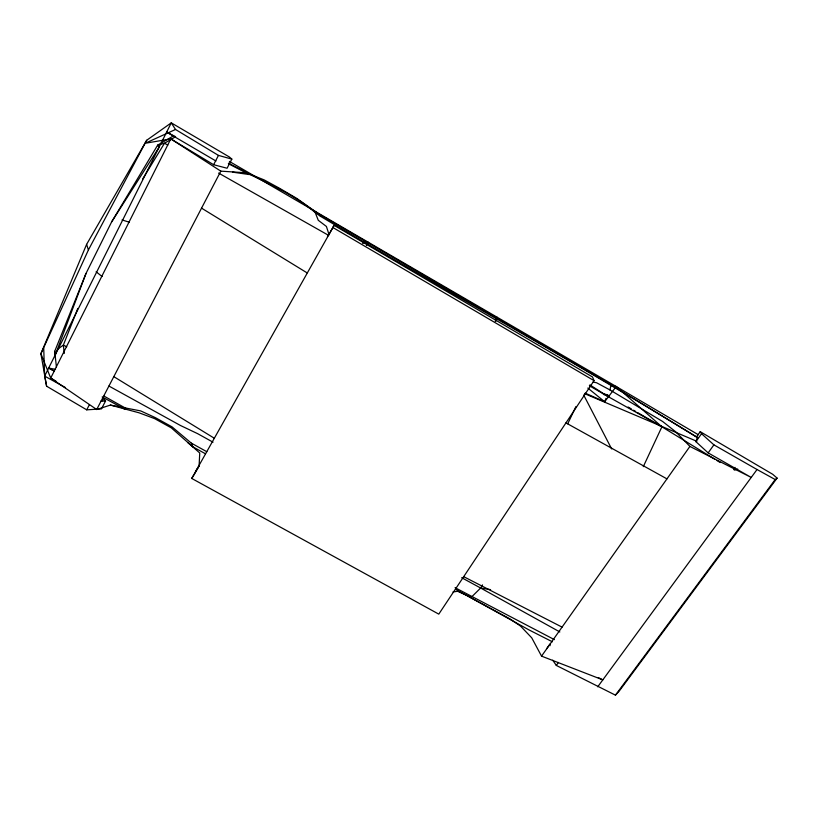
<?xml version="1.0" encoding="UTF-8"?>
<svg xmlns="http://www.w3.org/2000/svg" width="818" height="818" viewBox="0 0 818 818"><rect width="100%" height="100%" fill="white"/><g stroke="black" fill="none" stroke-linecap="round" stroke-linejoin="round"><path stroke-width="1.23" d="M194.664 473.837L199.091 465.943L199.745 452.998L171.31 427.865L154.643 418.632L138.999 412.783L110.399 405.084L96.698 409.521L50.706 378.08L40.9 353.713L88.416 249.95L146.688 140.277L171.269 122.853L229.459 157.036L231.842 159.111L227.077 168.242L213.631 164.715L170.798 138.896L145.185 143.273L175.522 129.489L218.457 155.4L231.842 159.111M552.743 660.187L556.301 665.423L615.433 695.147L618.929 691.486L777.1 478.111L772.713 474.287L700.208 431.669L696.476 436.945L697.12 437.978L695.903 441.659L708.153 452.896L751.231 477.446L689.911 446.423L675.893 431.945L662.6 421.464L609.952 389.941L610.923 385.442L616.21 386.515L698.347 434.747M85.972 273.519L55.419 354.552L54.714 351.331L85.972 273.519L111.616 221.934L157.659 145.154L173.396 135.9M605.126 400.595L606.015 398.305M77.782 308.458L63.354 345.114L64.244 353.458M102.485 400.708L103.661 398.448L105.583 400.963L101.442 408.898L86.718 409.838L46.616 386.219L40.9 353.713L86.606 244.377L146.688 140.277M495.268 321.341L497.129 317.231L496.996 319.235L495.769 321.229M643.296 466.638L661.905 426.812L616.21 386.515L229.398 161.432M567.723 423.796L575.933 406.546M86.718 409.838L89.336 404.787M213.631 164.715L218.457 155.4M96.698 409.521L220.819 171.146L246.341 172.813L264.122 179.888L279.337 188.16L296.873 198.457L318.57 213.846L613.244 386.157L697.723 437.773M191.719 478.438L334.092 225.369L592.488 376.955L594.042 380.646L438.785 614.134L191.719 478.438L194.071 474.757M329.552 233.447L334.092 225.369M366.423 245.512L367.691 243.345M598.326 677.56L602.805 679.881L541.536 656.128L531.741 637.835L520.585 626.128L510.013 618.919L469.123 596.803L471.7 596.864L480.647 588.019L482.518 584.901M733.766 469.43L735.004 467.385M142.751 178.856L164.49 143.242L175.441 136.8M111.616 221.934L158.968 147.444L157.659 145.154L164.49 143.242L167.802 145.062M196.187 470.473L199.091 465.943M585.156 393.121L604.686 401.74L616.21 386.515M546.598 648.797L549.86 644.175L550.095 645.678M541.536 656.128L689.911 446.423M695.903 441.659L701.527 433.714L700.208 431.669M556.301 665.423L558.459 662.416M708.153 452.896L713.899 444.859L701.527 433.714M597.723 686.813L757.039 469.522L775.198 479.542L777.1 478.111M615.433 695.147L775.198 479.542M327.435 236.545L328.989 234.459L326.413 226.463L318.284 220.298L315.227 212.557C289.531 190.737 257.639 179.439 228.375 163.641M57.597 349.255L63.354 345.114L66.739 346.771M362.681 243.467L365.288 241.269L368.325 242.261M734.288 470.115L737.724 469.072M452.998 591.946L457.599 591.291L470.759 597.201M100.686 401.229L105.583 400.963M603.623 394.552L607.345 394.859L609.533 396.137M232.496 172.138L249.337 174.571M461.669 577.702L480.647 588.019L490.606 589.635M48.671 368.049L54.244 371.055L48.671 368.049L55.542 369.358M593.081 382.067L596.516 382.732L609.952 389.941M110.399 405.084L140.696 410.912L155.44 417.691L172.066 426.894L191.33 443.141L206.842 451.72M602.518 393.448L607.345 394.859L608.132 396.618L661.905 426.812L714.799 459.215M122.025 219.93L129.326 222.22M215.942 161.013L166.637 132.117L169.98 133.467M584.839 393.755L696.854 441.301M552.395 641.793L528.827 629.819L456.035 589.563M166.637 132.117L175.614 136.698M463.694 576.67L562.058 627.13M228.529 163.191L249.94 174.244M554.389 639.625L455.074 587.672M108.927 386.045L180.461 425.493L197.608 433.652L213.017 442.19M102.178 396.945L125.082 409.348M218.611 173.079L328.642 235.379M187.833 442.62L192.7 446.73L205.543 453.826M65.501 387.599L44.642 376.096L43.712 348.059M565.954 422.896L666.946 478.878M480.647 588.019L559.839 631.956M103.978 396.086L125.982 408.417M713.899 444.859L757.039 469.522M589.369 385.748L608.132 396.618L589.88 384.879M332.589 227.343L594.042 380.646M628.081 407.006L631.353 408.918M633.531 410.196L635.719 411.474M637.897 412.753L661.905 426.812M315.227 212.557L320.717 216.453C445.687 290.881 573.224 361.045 697.11 437.252M56.135 381.28L50.706 378.08L170.798 138.896L220.819 171.146M716.957 460.544L720.188 462.528M201.555 208.15L307.057 272.854M113.814 376.648L214.285 438.223M96.125 271.791L102.117 276.515M587.815 388.059L604.686 401.74M318.57 213.846L320.717 216.453M175.522 129.489L171.269 122.853L44.642 376.096L46.616 386.219M583.674 395.002L611.67 448.949M191.33 443.141L192.7 446.73M86.606 244.377L88.416 249.95M54.714 351.331L56.422 367.139"/></g></svg>
